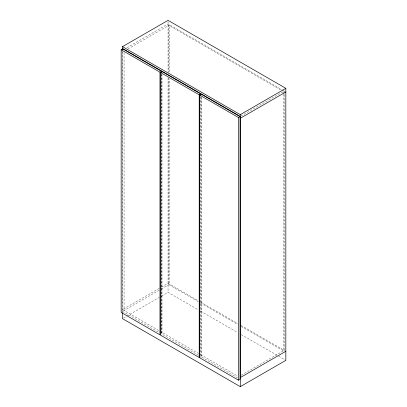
<?xml version="1.0" encoding="UTF-8"?>
<svg xmlns="http://www.w3.org/2000/svg" width="407" height="407" viewBox="0 0 407 407"><rect width="100%" height="100%" fill="white"/><g stroke="black" fill="none" stroke-linecap="round" stroke-linejoin="round"><path stroke-width="0.31" stroke-dasharray="2.04 1.53" d="M126.898 47.736L168.05 23.977L281.517 89.489M127.915 48.957L169.617 24.883L169.617 72.553M240.913 116.097L284.259 91.071L284.259 350.381L240.913 375.412M159.269 288.359L122.507 309.585L159.381 330.871M161.462 287.093L168.05 283.287L198.321 300.768M159.193 290.216L124.074 310.49L124.074 52.447M161.386 288.95L169.617 284.198L169.617 78.907M123.601 318.015L126.348 316.432M126.898 316.117L159.269 297.425M161.462 296.159L168.05 292.358L198.321 309.834M282.066 89.805L284.727 91.341M280.733 89.942L168.834 25.336L168.834 72.37M200.336 301.928L237.637 323.463M240.924 325.366L284.727 350.656M198.453 301.75L168.834 284.651L168.834 78.088M200.646 303.017L237.398 324.237M241.239 326.45L283.476 350.834L283.476 94.068M200.519 311.106L237.398 332.392M241.249 334.62L278.123 355.906M278.673 356.227L285.831 360.358M159.931 331.191L198.458 353.434M200.661 354.706L237.535 375.997M122.507 311.396L159.346 332.667M198.606 355.331L161.767 334.061L161.767 73.662M237.561 377.823L201.027 356.73L201.027 96.968M283.476 91.524L283.476 93.432M201.262 97.37L201.262 356.868M200.793 96.464L200.793 355.957M168.05 21.561L168.05 72.278M168.05 78.002L168.05 292.358M162.001 74.069L162.001 334.198M161.528 73.799L161.528 333.928M122.741 52.035L122.741 311.533M122.507 50.906L122.507 312.607"/><path stroke-width="0.61" d="M122.507 49.725L122.507 46.642L168.05 20.35L285.831 88.35L285.831 360.358L240.288 386.65L122.507 318.65L122.507 312.607M121.169 49.771L159.961 72.166L159.961 334.834L121.169 312.439L121.169 49.771L122.741 48.865L161.528 71.261L161.528 72.527M159.961 72.166L161.528 71.261M200.269 356.898L199.221 357.499L160.429 335.103L160.429 72.441L162.001 71.53L200.793 93.925L200.793 95.197M160.429 72.441L199.221 94.831L200.793 93.925M199.689 95.106L201.262 94.2L240.054 116.595L240.054 379.263L238.482 380.169L199.689 357.773L199.689 95.106L238.482 117.501L240.054 116.595M122.507 46.642L240.288 114.642L285.831 88.35M240.288 118.269L285.831 91.977M240.288 377.584L285.831 351.292M122.507 48.458L240.288 116.458M240.288 114.642L240.288 386.65M238.482 117.501L238.482 380.169M199.221 94.831L199.221 357.499M161.767 71.123L161.767 72.395"/></g></svg>
